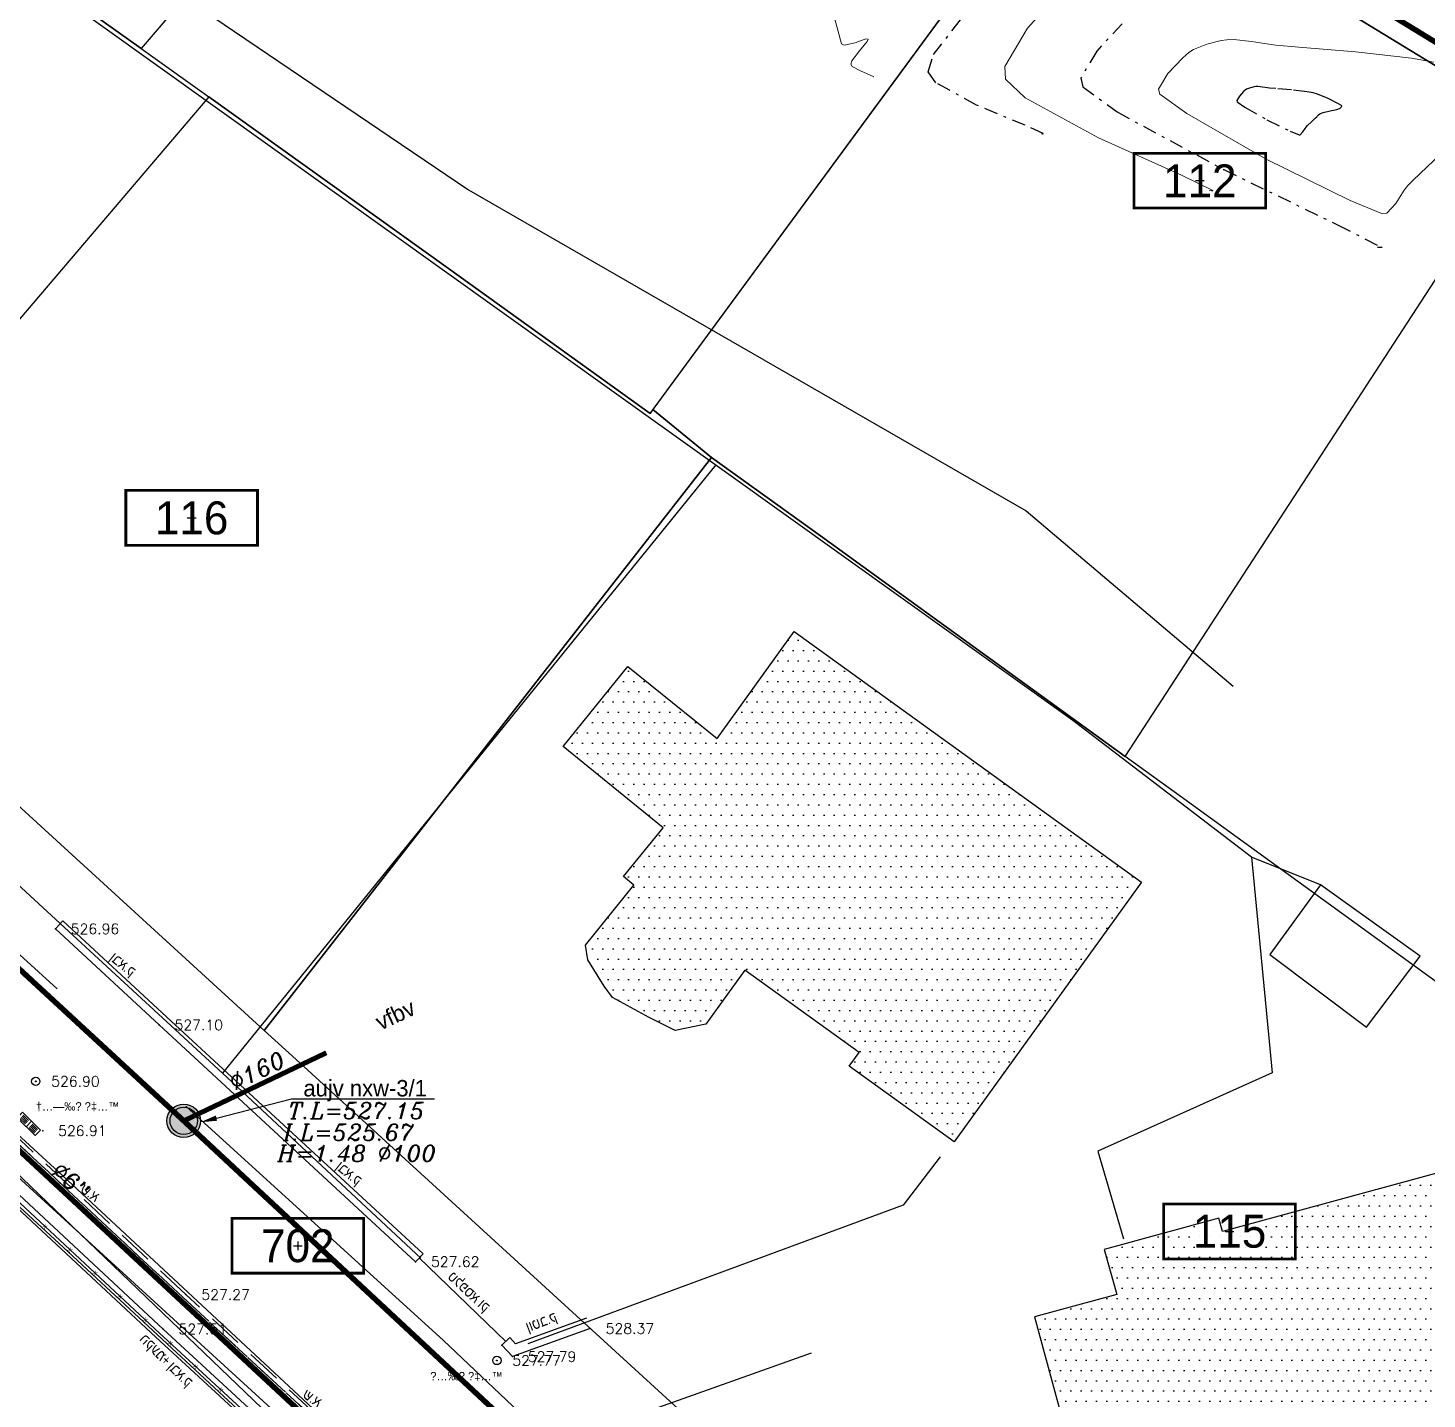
# Model space of a CAD drawing. Header units: metres. Extents: x 222509 to 223547, y 765290 to 766147.
# Drawn here: x 223194.2 to 223245.2, y 765807.5 to 765857.5 of the extents above; entities that cross this region are included whole.
import ezdxf
from ezdxf import colors
from ezdxf.entities.mleader import LeaderData, LeaderLine
from ezdxf.enums import TextEntityAlignment as Align
from ezdxf.math import Vec2, Vec3

# ---------------------------------------------------------------- set-up
doc = ezdxf.new("R2010")
doc.units = ezdxf.units.M
doc.linetypes.add('DASHDOT', pattern=[1, 0.5, -0.25, 0, -0.25])
doc.linetypes.add('DASHED', pattern=[19.05, 12.7, -6.35])
for name, color, linetype in [('biuv metuhnan 160', 240, 'Continuous'), ('biuv metuhnan 200', 240, 'Continuous'), ('Biuv-Metuhnan', 240, 'Continuous'), ('M2200', 8, 'Continuous'), ('M2299', 9, 'Continuous'), ('M2602', 8, 'Continuous'), ('M2606', 253, 'Continuous'), ('M4804', 8, 'Continuous'), ('M4902', 8, 'Continuous'), ('M4903', 8, 'Continuous'), ('maim metuhnan', 150, 'Continuous'), ('maim metuhnan 4', 150, 'Continuous'), ('maim metuhnan 6', 150, 'Continuous'), ('Maim-Kayam-Betol', 140, 'reka-biyuv$0$Reka_new$0$X_LINE-DASH2'), ('pcell', 160, 'Continuous'), ('PNT', 8, 'Continuous'), ('PNTELEV', 5, 'Continuous'), ('scellno', 160, 'Continuous'), ('Sewage-man-names', 240, 'Continuous')]:
    doc.layers.add(name, color=color, linetype=linetype)
for name, color, linetype, lineweight in [('M1506', 250, 'Continuous', 25), ('M1507', 250, 'Continuous', 20), ('M2207', 8, 'Continuous', 25), ('M2401', 8, 'DASHED', 25), ('M2404', 8, 'DASHED', 25), ('M2601', 8, 'Continuous', 25), ('M2605', 8, 'Continuous', 25)]:
    doc.layers.add(name, color=color, linetype=linetype, lineweight=lineweight)
doc.styles.add('GLONASS', font='techno_n.shx', dxfattribs={"width": 0.86})
doc.styles.add('HANIT_TEXT', font='hebtxt')
doc.styles.add('HEBTXT', font='HEBTXT.SHX', dxfattribs={"width": 0.86})
doc.styles.add('ITALIC', font='italic')
doc.styles.add('miryal', font='miryl')
doc.styles.add('PTXT', font='txt.shx')
doc.styles.add('reka-biyuv$0$Reka_new$0$STANDARD', font='HEB')
doc.styles.add('S_COMPLEX', font='complex')
doc.styles.get("Standard").update_dxf_attribs({"font": 'arial.ttf'})
doc.styles.add('style10', font='miryl')
doc.linetypes.add('reka-biyuv$0$Reka_new$0$X_LINE-DASH2', pattern='A,0.5,-0.25,0.5,-0.0002,["X",reka-biyuv$0$Reka_new$0$STANDARD,S=0.3,R=0,X=0,Y=-0.14],-0.2', length=1.4502)
pattern_1 = [(0, (0, 0), (0.1875, 0.375), [0, -0.375])]

# ---------------------------------------------------------------- blocks, each defined once
blk = doc.blocks.new('shuha-01')
h = blk.add_hatch(color=255)
h.dxf.hatch_style = 1
h.paths.add_polyline_path([(0.411, 0, 1), (-0.411, 0, 1)])
at = {"layer": 'Biuv-Metuhnan'}
h = blk.add_hatch(color=256, dxfattribs=at)
h.paths.add_polyline_path([(0.411, 0, 1), (-0.411, 0, 1)], flags=17)
h.paths.add_polyline_path([(0.503, 0, 1), (-0.503, 0, 1)])
for radius in [0.503, 0.411]:
    blk.add_circle((0, 0), radius, dxfattribs=at)
blk = doc.blocks.new('G$C48AC2FB6')
at = {"layer": 'maim metuhnan 4'}
blk.add_lwpolyline([(223258.873, 765758.035, 0.2, 0.2, 0), (223262.082, 765762.563, 0.2, 0.2, 0), (223262.283, 765763.615, 0.2, 0.2, 0), (223264.534, 765770.638, 0.2, 0.2, 0), (223272.314, 765787.099, 0.2, 0.2, 0), (223284.74, 765825.229, 0.2, 0.2, 0), (223270.581, 765841.631, 0.2, 0.2, 0), (223199.881, 765884.843, 0.2, 0.2, 0), (223130.645, 765940.839, 0.2, 0.2, 0), (223096.65, 765942.339, 0.2, 0.2, 0), (223066.798, 765939.753, 0.2, 0.2, 0), (223064.52, 765937.448, 0.2, 0.2, 0), (223064.258, 765936.643, 0.2, 0.2, 0), (223064.762, 765936.462, 0.2, 0.2, 0), (223064.636, 765936.075, 0, 0, 0)], format="xyseb", dxfattribs=at)
at = {"layer": 'maim metuhnan 6', "const_width": 0.2}
blk.add_lwpolyline([(223258.442, 765756.689), (223257.673, 765757.328), (223258.056, 765757.861), (223257.683, 765758.431), (223256.961, 765759.04), (223250.901, 765764.18), (223234.84, 765778.683), (223227.773, 765785.148), (223226.646, 765784.846), (223225.201, 765786.171), (223216.218, 765795.771), (223201.483, 765809.482), (223187.445, 765822.528), (223171.257, 765837.414), (223163.074, 765844.569), (223156.927, 765849.539)], dxfattribs=at)
at = {"layer": 'Maim-Kayam-Betol'}
blk.add_lwpolyline([(223147.994, 765857.291), (223164.647, 765842.633), (223171.737, 765835.778), (223185.576, 765823.593), (223224.129, 765786.609), (223250.129, 765763.218), (223263.702, 765752.052), (223298.065, 765725.85)], dxfattribs=at)
at = {"layer": 'maim metuhnan', "style": 'S_COMPLEX'}
blk.add_text('%%C6"', height=0.6, rotation=317, dxfattribs=at).set_placement((223195.04, 765815.71, -538.75))
blk = doc.blocks.new('Cellno')
at = {"color": 2}
for points in [[(-0.4, 0), (0.4, 0)], [(0, 0.4), (0, -0.4)]]:
    blk.add_lwpolyline(points, dxfattribs=at)
at = {"layer": 'scellno', "const_width": 0.25}
blk.add_lwpolyline([(6, 2.5), (-6, 2.5), (-6, -2.5), (6, -2.5)], close=True, dxfattribs=at)
at = {"layer": 'scellno', "style": 'HEBTXT'}
blk.add_attdef('CELLNO', text='', height=3, dxfattribs=at).set_placement((0, 0), align=Align.MIDDLE)
at = {"layer": 'scellno', "style": 'HEBTXT', "flags": 1}
for tag, p in [('CODE', (-0.29, -6)), ('AREA', (0.21, -8.97))]:
    blk.add_attdef(tag, text='', height=2.5, dxfattribs=at).set_placement(p, align=Align.CENTER)
blk = doc.blocks.new('G$C915B2375')
at = {"layer": 'pcell'}
for points in [[(223237.874, 765860.761), (223249.184, 765853.855)], [(223345.787, 765687.356), (223313.849, 765712.699), (223303.244, 765719.951), (223298.222, 765724.288), (223270.03, 765748.637), (223262.107, 765755.48), (223242.789, 765770.583), (223241.166, 765771.852), (223222.962, 765788.758), (223218.094, 765793.279), (223213.307, 765797.765), (223158.459, 765847.919)]]:
    blk.add_lwpolyline(points, dxfattribs=at)
for points in [[(223153.64, 765864.204), (223164.879, 765855.599), (223166.249, 765854.347), (223185.394, 765836.845), (223202.838, 765820.9), (223204.001, 765819.834), (223218.774, 765806.329), (223229.851, 765796.177), (223235.984, 765790.507), (223244.354, 765777.812, 0.082779), (223250.192, 765777.768), (223272.504, 765759.967), (223282.06, 765752.337), (223283.728, 765751.005), (223284.674, 765750.238), (223299.106, 765738.398), (223308.679, 765730.611), (223310.675, 765728.987), (223314.643, 765726.262, 0.016108), (223319.745, 765723.151, 0.020548)], [(223248.977, 765820.199), (223236.233, 765829.435), (223234.234, 765830.883), (223223.124, 765838.933), (223219.141, 765841.794), (223202.838, 765820.9), (223202.838, 765820.9), (223204.001, 765819.834), (223218.774, 765806.329), (223229.851, 765796.177), (223235.984, 765790.507), (223244.354, 765777.812, 0.006543), (223244.812, 765777.738, 0.076196), (223250.192, 765777.768, 0.183956)]]:
    blk.add_lwpolyline(points, format="xyb", dxfattribs=at)
for points in [[(223194.878, 765888.18), (223199.382, 765884.261), (223209.172, 765878.284), (223214.207, 765875.21), (223198.354, 765856.698), (223197.51, 765857.302), (223194.911, 765859.163), (223179.304, 765870.334)], [(223216.908, 765843.398), (223232.207, 765864.22), (223223.673, 765869.431), (223214.207, 765875.21), (223198.354, 765856.698), (223200.815, 765854.937), (223209.561, 765848.676)], [(223177.356, 765867.949), (223179.304, 765870.334), (223194.911, 765859.163), (223197.51, 765857.302), (223198.354, 765856.698), (223200.815, 765854.937), (223185.394, 765836.845), (223166.249, 765854.347)], [(223249.184, 765853.855), (223237.874, 765860.761), (223232.207, 765864.22), (223217.009, 765843.536), (223219.141, 765841.794), (223223.124, 765838.933), (223234.234, 765830.883)], [(223209.561, 765848.676), (223200.815, 765854.937), (223185.394, 765836.845), (223202.838, 765820.9), (223219.141, 765841.794), (223217.009, 765843.536), (223216.908, 765843.398)], [(223249.184, 765853.855), (223251.142, 765852.66), (223261.76, 765846.142), (223265.43, 765843.948), (223250.37, 765819.19), (223248.977, 765820.199), (223236.233, 765829.435), (223234.234, 765830.883)]]:
    blk.add_lwpolyline(points, close=True, dxfattribs=at)
at = {"layer": 'scellno', "xscale": 0.4, "yscale": 0.4, "zscale": 0.4}
for p, values in [((223236.95, 765851.884), {'CELLNO': '112'}), ((223200.192, 765839.587), {'CELLNO': '116'}), ((223238.036, 765813.567), {'CELLNO': '115'}), ((223204.062, 765813.046), {'CELLNO': '702'})]:
    blk.add_blockref('Cellno', p, dxfattribs=at).add_auto_attribs(values)
blk = doc.blocks.new('G$C1F174877')
at = {"layer": 'M1506', "linetype": 'DASHDOT'}
for points, elevation in [([(223231.182, 765853.599), (223231.187, 765853.599), (223231.219, 765853.596), (223231.245, 765853.595), (223231.245, 765853.597), (223230.588, 765853.903), (223228.807, 765854.638), (223227.326, 765855.452), (223227.043, 765855.854), (223227.243, 765856.478), (223228.648, 765858.3)], 533.25), ([(223234.12, 765857.604), (223233.191, 765856.605), (223232.612, 765855.62), (223232.681, 765855.308), (223233.934, 765854.388), (223237.823, 765852.286), (223241.993, 765850.265), (223243.596, 765849.446), (223243.596, 765849.44), (223243.527, 765849.441), (223243.445, 765849.449), (223243.43, 765849.451)], 533.75), ([(223238.318, 765854.762), (223238.589, 765854.568), (223239.393, 765854.105), (223240.243, 765853.688), (223240.571, 765853.552), (223240.614, 765853.558), (223240.704, 765853.658), (223240.789, 765853.79), (223240.825, 765853.837), (223240.88, 765853.892), (223241.018, 765854.026), (223241.158, 765854.158), (223241.215, 765854.211), (223241.234, 765854.231), (223241.282, 765854.279), (223241.333, 765854.323), (223241.357, 765854.335), (223241.454, 765854.365), (223241.703, 765854.425), (223241.952, 765854.484), (223242.048, 765854.514), (223242.065, 765854.525), (223242.104, 765854.566), (223242.125, 765854.609), (223242.12, 765854.621), (223241.988, 765854.695), (223241.626, 765854.876), (223241.245, 765855.036), (223241.089, 765855.085), (223240.865, 765855.127), (223240.296, 765855.191), (223239.722, 765855.238), (223239.492, 765855.259), (223239.42, 765855.269), (223239.243, 765855.295), (223239.066, 765855.314), (223238.996, 765855.314), (223238.938, 765855.305), (223238.794, 765855.269), (223238.658, 765855.215), (223238.61, 765855.185), (223238.55, 765855.132), (223238.398, 765854.97), (223238.305, 765854.812), (223238.318, 765854.762)], 534.25)]:
    blk.add_lwpolyline(points, dxfattribs=dict(at, elevation=elevation))
at = {"layer": 'M1507', "linetype": 'Continuous'}
for points, elevation in [([(223225.057, 765855.673), (223225.058, 765855.673), (223225.065, 765855.673), (223225.07, 765855.673), (223225.07, 765855.673), (223224.938, 765855.735), (223224.579, 765855.883), (223224.281, 765856.046), (223224.224, 765856.127), (223224.264, 765856.253), (223224.547, 765856.619), (223224.825, 765856.958), (223224.858, 765857.047), (223224.777, 765857.05), (223224.382, 765856.913), (223223.979, 765856.818), (223223.889, 765856.872), (223223.599, 765857.95)], 533), ([(223231.921, 765858.843), (223230.672, 765857.442), (223229.845, 765856.043), (223229.862, 765855.581), (223230.578, 765854.907), (223233.259, 765853.449), (223236.28, 765852.081), (223237.421, 765851.522), (223237.421, 765851.517), (223237.373, 765851.518), (223237.316, 765851.524), (223237.306, 765851.525)], 533.5), ([(223245.486, 765856.198), (223244.676, 765856.349), (223242.625, 765856.578), (223240.558, 765856.749), (223239.728, 765856.828), (223239.471, 765856.862), (223238.831, 765856.958), (223238.194, 765857.025), (223237.941, 765857.023), (223237.732, 765856.994), (223237.213, 765856.862), (223236.722, 765856.668), (223236.55, 765856.559), (223236.333, 765856.367), (223235.786, 765855.785), (223235.451, 765855.214), (223235.5, 765855.035), (223236.475, 765854.337), (223239.374, 765852.668), (223242.437, 765851.165), (223243.618, 765850.675), (223243.771, 765850.696), (223244.096, 765851.055), (223244.402, 765851.532), (223244.533, 765851.701), (223244.731, 765851.899), (223245.23, 765852.381), (223245.735, 765852.859)], 534)]:
    blk.add_lwpolyline(points, dxfattribs=dict(at, elevation=elevation))
blk = doc.blocks.new('SRVPNO1')
at = {"layer": 'PNTELEV', "color": 8, "style": 'PTXT'}
blk.add_attdef('ELEV2', (1.5, -0.5), '', height=1, dxfattribs=at)
blk = doc.blocks.new('M4804_E')
for radius in [0.5, 0.05]:
    blk.add_circle((0, 0), radius)
at = {"style": 'HANIT_TEXT'}
for tag, p in [('NAME', (0, -1)), ('HEIGHT', (0, -2.5))]:
    blk.add_attdef(tag, text='', height=1, dxfattribs=at).set_placement(p, align=Align.TOP_CENTER)
blk.add_attdef('DESC', text='', height=1, dxfattribs=at).set_placement((-1, -4), align=Align.TOP_RIGHT)
blk.add_attdef('MARK', text='', height=1, dxfattribs=at).set_placement((0, -4), align=Align.TOP_LEFT)
at = {"style": 'HANIT_TEXT', "flags": 1}
blk.add_attdef('OWNER', text='', height=1, dxfattribs=at).set_placement((0, -5.5), align=Align.TOP_CENTER)
blk = doc.blocks.new('M4903_S')
for p, q in [((-0.1, 0.293), (-0.4, 0.293)), ((-0.1, 0.093), (-0.4, 0.093)), ((0, 0.5), (0, -0.5)), ((0.4, 0.293), (0.1, 0.293)), ((0.4, 0.093), (0.1, 0.093)), ((-0.1, -0.107), (-0.4, -0.107)), ((-0.1, -0.307), (-0.4, -0.307)), ((0.4, -0.107), (0.1, -0.107)), ((0.4, -0.307), (0.1, -0.307))]:
    blk.add_line(p, q)
blk.add_lwpolyline([(-0.5, -0.5), (0.5, -0.5), (0.5, 0.5), (-0.5, 0.5)], close=True)
blk.add_lwpolyline([(-0.5, 0.5), (-0.5, 0), (-0.5, -0.5)])
at = {"style": 'HANIT_TEXT'}
blk.add_attdef('NAME', text='', height=1, dxfattribs=at).set_placement((0, -1), align=Align.TOP_CENTER)
blk.add_attdef('DESC', text='', height=1, dxfattribs=at).set_placement((-1, -2.5), align=Align.TOP_RIGHT)
blk.add_attdef('MARK', text='', height=1, dxfattribs=at).set_placement((0, -2.5), align=Align.TOP_LEFT)
at = {"style": 'HANIT_TEXT', "flags": 1}
blk.add_attdef('OWNER', text='', height=1, dxfattribs=at).set_placement((0, -4), align=Align.TOP_CENTER)
blk = doc.blocks.new('M4902_S')
for radius in [0.5, 0.05]:
    blk.add_circle((0, 0), radius)
at = {"style": 'HANIT_TEXT'}
blk.add_attdef('NAME', text='', height=1, dxfattribs=at).set_placement((0, -1), align=Align.TOP_CENTER)
blk.add_attdef('DESC', text='', height=1, dxfattribs=at).set_placement((-1, -2.5), align=Align.TOP_RIGHT)
blk.add_attdef('MARK', text='', height=1, dxfattribs=at).set_placement((0, -2.5), align=Align.TOP_LEFT)
at = {"style": 'HANIT_TEXT', "flags": 1}
blk.add_attdef('OWNER', text='', height=1, dxfattribs=at).set_placement((0, -4), align=Align.TOP_CENTER)
blk = doc.blocks.new('G$CFB36F9AD')
at = {"layer": 'M2401', "ltscale": 2.5}
blk.add_lwpolyline([(223211.642, 765809.558), (223208.493, 765812.608)], dxfattribs=at)
at = {"layer": 'M2404', "ltscale": 0.1}
for points in [[(223251.092, 765764.428), (223239.101, 765775.202), (223234.137, 765779.722), (223226.706, 765786.517), (223225.65, 765786.611), (223224.255, 765788.083), (223223.989, 765789.113), (223217.659, 765794.981), (223208.879, 765803.053), (223199.985, 765811.263), (223192.642, 765818.114), (223184.572, 765825.576), (223177.219, 765832.38), (223172.761, 765836.451), (223164.95, 765843.703), (223163.286, 765844.743), (223161.894, 765846.213), (223160.298, 765847.513), (223152.424, 765853.717)], [(223250.992, 765764.316), (223239, 765775.091), (223234.036, 765779.611), (223226.642, 765786.372), (223225.58, 765786.467), (223224.119, 765788.008), (223223.855, 765789.033), (223217.557, 765794.871), (223208.777, 765802.943), (223199.883, 765811.153), (223192.54, 765818.004), (223184.47, 765825.466), (223177.117, 765832.27), (223172.659, 765836.341), (223164.858, 765843.583), (223163.19, 765844.626), (223161.792, 765846.103), (223160.204, 765847.396), (223152.332, 765853.598)], [(223184.47, 765825.466), (223192.54, 765818.004), (223199.883, 765811.153), (223208.777, 765802.943), (223217.557, 765794.871), (223223.855, 765789.033), (223224.119, 765788.008), (223225.58, 765786.467), (223226.642, 765786.372), (223234.036, 765779.611), (223239, 765775.091), (223250.992, 765764.316)]]:
    blk.add_lwpolyline(points, dxfattribs=at)
at = {"layer": 'M2601'}
blk.add_lwpolyline([(223238.046, 765773.939), (223233.115, 765778.423), (223222.817, 765787.922), (223216.385, 765793.778), (223207.916, 765801.656), (223199.017, 765809.861), (223191.031, 765817.295), (223183.447, 765824.31), (223176.101, 765831.137), (223175.072, 765832.035)], dxfattribs=at)
at = {"layer": 'M2605'}
for points in [[(223251.964, 765761.472), (223239.957, 765772.442), (223238.181, 765774.086), (223233.25, 765778.57), (223222.952, 765788.069), (223216.52, 765793.925), (223208.052, 765801.803), (223199.153, 765810.008), (223191.167, 765817.442), (223183.583, 765824.457), (223176.235, 765831.286), (223175.203, 765832.186)], [(223251.694, 765761.177), (223239.686, 765772.148), (223237.911, 765773.791), (223232.98, 765778.275), (223222.682, 765787.774), (223216.249, 765793.631), (223207.78, 765801.51), (223198.881, 765809.715), (223190.895, 765817.149), (223183.311, 765824.164), (223175.967, 765830.989), (223174.94, 765831.885)], [(223195.222, 765824.597), (223195.493, 765824.891)], [(223208.628, 765812.755), (223199.277, 765821.394), (223195.493, 765824.891)], [(223208.357, 765812.461), (223199.006, 765821.1), (223195.222, 765824.597)], [(223208.357, 765812.461), (223208.628, 765812.755)], [(223214.589, 765810.403), (223212.001, 765809.468), (223211.788, 765809.695)], [(223214.725, 765810.027), (223211.889, 765809.002), (223211.496, 765809.421)], [(223211.496, 765809.421), (223211.788, 765809.695)]]:
    blk.add_lwpolyline(points, dxfattribs=at)
at = {"layer": 'PNT'}
for p in [(223195.222, 765824.597, 526.956), (223199.006, 765821.1, 527.101), (223194.508, 765819.041, 526.902), (223194.762, 765817.238, 526.906), (223208.357, 765812.461, 527.619), (223199.985, 765811.263, 527.266), (223199.153, 765810.008, 527.511), (223214.725, 765810.027, 528.369), (223211.496, 765809.421, 527.722), (223211.322, 765808.862, 527.772), (223211.889, 765809.002, 527.787)]:
    blk.add_point(p, dxfattribs=at)
at = {"layer": 'M4804'}
ref = blk.add_blockref('M4804_E', (223211.322, 765808.862, 527.772), dxfattribs=dict(at, xscale=0.3040000000037253, yscale=0.3040000000037253, zscale=0.1520000000020048))
ref.add_attrib('MARK', '\x81…‰\x81 \x9a‡…™', dxfattribs={"layer": '0', "height": 0.304, "style": 'HANIT_TEXT'}).set_placement((223208.892, 765808.443, 527.772), align=Align.TOP_LEFT)
at = {"layer": 'M4902', "xscale": 0.3040000000037253, "yscale": 0.3040000000037253, "zscale": 0.1520000000019763}
blk.add_blockref('M4902_S', (223194.508, 765819.041, 526.902), dxfattribs=at).add_auto_attribs({'MARK': '†…—‰\x90 \x9a‡…™'})
at = {"layer": 'M4903', "xscale": 0.9268530044826577, "yscale": 0.2780559013190214, "zscale": 0.1853706008943352, "rotation": 315.3808378297257}
blk.add_blockref('M4903_S', (223194.256, 765817.487), dxfattribs=at)
at = {"layer": 'PNT'}
ref = blk.add_blockref('SRVPNO1', (223195.222, 765824.597, 526.956), dxfattribs=dict(at, xscale=0.375, yscale=0.375, zscale=0.375))
ref.add_attrib('ELEV2', '526.96', (223195.785, 765824.409, 526.956), dxfattribs={"layer": 'PNTELEV', "color": 8, "height": 0.375, "style": 'PTXT'})
ref = blk.add_blockref('SRVPNO1', (223199.006, 765821.1, 527.101), dxfattribs=dict(at, xscale=0.375, yscale=0.375, zscale=0.375))
ref.add_attrib('ELEV2', '527.10', (223199.568, 765820.912, 527.101), dxfattribs={"layer": 'PNTELEV', "color": 8, "height": 0.375, "style": 'PTXT'})
ref = blk.add_blockref('SRVPNO1', (223194.508, 765819.041, 526.902), dxfattribs=dict(at, xscale=0.375, yscale=0.375, zscale=0.375))
ref.add_attrib('ELEV2', '526.90', (223195.071, 765818.853, 526.902), dxfattribs={"layer": 'PNTELEV', "color": 8, "height": 0.375, "style": 'PTXT'})
ref = blk.add_blockref('SRVPNO1', (223194.762, 765817.238, 526.906), dxfattribs=dict(at, xscale=0.375, yscale=0.375, zscale=0.375))
ref.add_attrib('ELEV2', '526.91', (223195.324, 765817.051, 526.906), dxfattribs={"layer": 'PNTELEV', "color": 8, "height": 0.375, "style": 'PTXT'})
ref = blk.add_blockref('SRVPNO1', (223208.357, 765812.461, 527.619), dxfattribs=dict(at, xscale=0.375, yscale=0.375, zscale=0.375))
ref.add_attrib('ELEV2', '527.62', (223208.919, 765812.274, 527.619), dxfattribs={"layer": 'PNTELEV', "color": 8, "height": 0.375, "style": 'PTXT'})
ref = blk.add_blockref('SRVPNO1', (223199.985, 765811.263, 527.266), dxfattribs=dict(at, xscale=0.375, yscale=0.375, zscale=0.375))
ref.add_attrib('ELEV2', '527.27', (223200.547, 765811.076, 527.266), dxfattribs={"layer": 'PNTELEV', "color": 8, "height": 0.375, "style": 'PTXT'})
ref = blk.add_blockref('SRVPNO1', (223199.153, 765810.008, 527.511), dxfattribs=dict(at, xscale=0.375, yscale=0.375, zscale=0.375))
ref.add_attrib('ELEV2', '527.51', (223199.715, 765809.821, 527.511), dxfattribs={"layer": 'PNTELEV', "color": 8, "height": 0.375, "style": 'PTXT'})
ref = blk.add_blockref('SRVPNO1', (223214.725, 765810.027, 528.369), dxfattribs=dict(at, xscale=0.375, yscale=0.375, zscale=0.375))
ref.add_attrib('ELEV2', '528.37', (223215.288, 765809.84, 528.369), dxfattribs={"layer": 'PNTELEV', "color": 8, "height": 0.375, "style": 'PTXT'})
ref = blk.add_blockref('SRVPNO1', (223211.322, 765808.862, 527.772), dxfattribs=dict(at, xscale=0.375, yscale=0.375, zscale=0.375))
ref.add_attrib('ELEV2', '527.77', (223211.884, 765808.674, 527.772), dxfattribs={"layer": 'PNTELEV', "color": 8, "height": 0.375, "style": 'PTXT'})
ref = blk.add_blockref('SRVPNO1', (223211.889, 765809.002, 527.787), dxfattribs=dict(at, xscale=0.375, yscale=0.375, zscale=0.375))
ref.add_attrib('ELEV2', '527.79', (223212.451, 765808.814, 527.787), dxfattribs={"layer": 'PNTELEV', "color": 8, "height": 0.375, "style": 'PTXT'})
at = {"layer": 'M2401', "ltscale": 2.5, "style": 'GLONASS', "text_generation_flag": 2, "width": 0.86}
blk.add_text('קו אספלט', height=0.375, rotation=317.0139, dxfattribs=at).set_placement((223210.867, 765810.599))
at = {"layer": 'M2404', "ltscale": 0.1, "style": 'GLONASS', "text_generation_flag": 2, "width": 0.86}
for p in [(223196.676, 765814.625), (223204.784, 765807.138)]:
    blk.add_text('א.ש', height=0.375, rotation=325.3732, dxfattribs=at).set_placement(p)
at = {"layer": 'M2601'}
for rotation, p in [(317.0502, (223194.841, 765813.749)), (317.0502, (223195.756, 765812.897)), (317.0502, (223196.671, 765812.045)), (317.0502, (223197.586, 765811.194)), (317.0502, (223198.501, 765810.342)), (317.3235, (223199.417, 765809.492)), (317.3235, (223200.336, 765808.645)), (317.3235, (223201.255, 765807.798))]:
    blk.add_text('X', height=0.15, rotation=rotation, dxfattribs=at).set_placement(p, align=Align.MIDDLE_CENTER)
at = {"layer": 'M2605', "style": 'GLONASS', "text_generation_flag": 2, "width": 0.86}
for s, rotation, p in [('ק.אבן', 321.0957, (223197.973, 765822.841)), ('ק.אבן', 321.0957, (223206.218, 765815.223)), ('ק.בטון', 20.7965, (223213.549, 765810.307)), ('ק.אבן +מעקה', 315.1527, (223200.02, 765807.865))]:
    blk.add_text(s, height=0.375, rotation=rotation, dxfattribs=at).set_placement(p)
blk = doc.blocks.new('G$CEBE070F1')
at = {"layer": 'M2299'}
h = blk.add_hatch(dxfattribs=at)
h.set_pattern_fill('DOTS', color=256, scale=6, style=0)
h.set_pattern_definition(pattern_1)
h.paths.add_polyline_path([(223222.16, 765835.44), (223234.82, 765826.3), (223227.99, 765816.84), (223224.17, 765819.6), (223224.53, 765820.09), (223220.36, 765823.1), (223218.94, 765821.13), (223217.82, 765820.9), (223216.87, 765821.37), (223215.54, 765822.1), (223215.23, 765822.51), (223214.64, 765823.47), (223214.55, 765824.01), (223216.32, 765826.2), (223215.94, 765826.51), (223217.39, 765828.29), (223213.74, 765831.25), (223216.1, 765834.17), (223219.35, 765831.54)])
h = blk.add_hatch(dxfattribs=at)
h.set_pattern_fill('DOTS', color=256, scale=6, style=0)
h.set_pattern_definition(pattern_1)
h.paths.add_polyline_path([(223230.92, 765810.45), (223233.17, 765802.17), (223236.13, 765802.97), (223236.55, 765801.45), (223251.84, 765805.62), (223248.85, 765816.58), (223237.78, 765813.56), (223237.65, 765814.05), (223233.47, 765812.91), (223233.92, 765811.27)])
at = {"layer": 'M2200'}
for points in [[(223222.16, 765835.44, 536.45), (223234.82, 765826.3, 536.63), (223227.99, 765816.84, 536.63), (223224.17, 765819.6, 536.63), (223224.53, 765820.09, 536.63), (223220.36, 765823.1, 536.58), (223218.94, 765821.13, 536.58), (223217.82, 765820.9, 536.58), (223216.87, 765821.37, 536.58), (223215.54, 765822.1, 536.58), (223215.23, 765822.51, 536.58), (223214.64, 765823.47, 536.58), (223214.55, 765824.01, 536.58), (223216.32, 765826.2, 536.58), (223215.94, 765826.51, 536.58), (223217.39, 765828.29, 536.58), (223213.74, 765831.25, 536.58), (223216.1, 765834.17, 536.58), (223219.35, 765831.54, 536.58)], [(223230.92, 765810.45, 538.82), (223233.17, 765802.17, 538.82), (223236.13, 765802.97, 538.82), (223236.55, 765801.45, 538.82), (223251.84, 765805.62, 538.82), (223248.85, 765816.58, 538.82), (223237.78, 765813.56, 538.82), (223237.65, 765814.05, 538.82), (223233.47, 765812.91, 538.82), (223233.92, 765811.27, 538.82)]]:
    blk.add_polyline3d(points, close=True, dxfattribs=at)
at = {"layer": 'M2207'}
blk.add_polyline3d([(223239.5, 765823.67, 536.85), (223243.03, 765821.02, 536.88), (223244.99, 765823.6, 536.88), (223241.35, 765826.21, 536.77), (223239.5, 765823.67, 536.85)], close=True, dxfattribs=at)
at = {"layer": 'M2401'}
blk.add_polyline3d([(223260.42, 765777.99, 535.54), (223260.98, 765777.48, 535.43), (223261.39, 765776.99, 535.34), (223261.48, 765776.83, 535.21), (223261.62, 765776.27, 535.13), (223261.17, 765774.01, 534.64), (223257.98, 765766.81, 533.43), (223257.79, 765766.57, 533.42), (223257.63, 765766.4, 533.29), (223257, 765766.45, 533.28), (223256.71, 765766.64, 533.23), (223243.17, 765778.38, 531.19), (223228.68, 765791.34, 529.4), (223209.37, 765809.59, 528.16), (223181.88, 765834.62, 526.78), (223164.79, 765850.16, 525.94), (223133.33, 765874.76, 524.41)], dxfattribs=at)
at = {"layer": 'M2404'}
blk.add_polyline3d([(223136.73, 765865.69, 524.89), (223165.23, 765843.21, 526.29), (223195.5, 765815.6, 527.64), (223213, 765799.29, 528.66), (223226.84, 765786.49, 529.72), (223250.24, 765765.23, 532.67), (223261.6, 765755.73, 534.33), (223280.88, 765740.1, 537.4), (223298.48, 765725.96, 540.27), (223305.58, 765720.58, 541.46), (223323.64, 765708.65, 543.83)], dxfattribs=at)
at = {"layer": 'M2602'}
for points in [[(223241.35, 765826.21, 536.77), (223238.84, 765827.22, 533.85), (223232.32, 765832.2, 533.93), (223192.68, 765860.56, 532.13)], [(223219.3, 765841.52, 533.34), (223201.32, 765819.34, 528.16), (223208.55, 765812.59, 529.18)]]:
    blk.add_polyline3d(points, dxfattribs=at)
at = {"layer": 'M2605'}
for points in [[(223046.45, 765939, 521.08), (223051.71, 765937.8, 521.33), (223057.33, 765935.38, 521.58), (223067.05, 765928.89, 522.2), (223079.37, 765919.19, 523.02), (223100.04, 765902.65, 523.92), (223121.07, 765886.13, 524.61), (223140.71, 765871.24, 525.55), (223159.18, 765857.17, 526.49), (223169.43, 765849.1, 527.33), (223190.39, 765829.4, 527.74), (223201.32, 765819.34, 528.16)], [(223175.55, 765831.51, 526.95), (223184.68, 765822.99, 527.35), (223195.52, 765812.98, 527.84), (223207.36, 765801.98, 528.52), (223223.62, 765786.92, 529.66), (223226.14, 765784.47, 529.92)], [(223238.84, 765827.22, 533.85), (223239.59, 765819.35, 534.19), (223233.23, 765816.49, 534.16), (223234.17, 765813.3, 534.16)], [(223227.48, 765816.29, 530.98), (223226.14, 765814.52, 530.79), (223212.45, 765809.47, 528.46)], [(223222.78, 765809.13, 530.89), (223216.5, 765806.89, 530.91), (223216.12, 765806.65, 530.91), (223215.85, 765806.36, 530.91), (223215.74, 765806.1, 530.91), (223215.88, 765805.6, 530.91), (223240.98, 765782.58, 531.44)]]:
    blk.add_polyline3d(points, dxfattribs=at)
at = {"layer": 'M2606'}
blk.add_polyline3d([(223194.46, 765862.27, 531.55), (223210.29, 765851.55, 532.15), (223230.62, 765839.84, 533.5), (223238.17, 765833.45, 534.27)], dxfattribs=at)
blk = doc.blocks.new('G$CDE37A9AE')
at = {"layer": 'biuv metuhnan 160', "const_width": 0.18, "elevation": 532.723}
blk.add_lwpolyline([(223199.904, 765817.6), (223205.103, 765820.082)], dxfattribs=at)
at = {"layer": 'biuv metuhnan 200'}
blk.add_lwpolyline([(223106.03, 765787.05, 0.2, 0.2, 0), (223107.425, 765790.158, 0.2, 0.2, 0), (223084.483, 765800.889, 0.2, 0.2, 0), (223048.217, 765817.764, 0.2, 0.2, 0), (223037.518, 765826.032, 0.2, 0.2, 0), (223033.914, 765839.765, 0.2, 0.2, 0), (223032.453, 765868.688, 0.2, 0.2, 0), (223030.849, 765897.18, 0.2, 0.2, 0), (223030.849, 765897.18, 0.2, 0.2, 0), (223030.849, 765897.18, 0.2, 0.2, 0), (223033.905, 765926.162, 0.2, 0.2, 0), (223059.708, 765933.144, 0.2, 0.2, 0), (223080.854, 765914.734, 0.2, 0.2, 0), (223096.759, 765902.355, 0.2, 0.2, 0), (223125.418, 765880.054, 0.2, 0.2, 0), (223138.543, 765869.981, 0.2, 0.2, 0), (223150.893, 765861.006, 0.2, 0.2, 0), (223163.22, 765851.088, 0.2, 0.2, 0), (223181.823, 765834.302, 0.2, 0.2, 0), (223199.904, 765817.6, 0.2, 0.2, 0), (223229.17, 765790.332, 0.2, 0.2, 0), (223256.284, 765764.886, 0.2, 0.2, 0)], format="xyseb", dxfattribs=at)
at = {"xscale": 1.217317252201134, "yscale": 1.217317252201134, "zscale": 1.217317252201134}
blk.add_blockref('shuha-01', (223199.904, 765817.6), dxfattribs=at)
at = {"layer": 'Biuv-Metuhnan', "style": 'style10'}
blk.add_text('vfbv', height=0.6, rotation=25, dxfattribs=at).set_placement((223207.079, 765820.887, 532.723))
at = {"layer": 'Biuv-Metuhnan', "extrusion": (0, 0, -1), "style": 'miryal', "text_generation_flag": 2}
blk.add_text('aujv nxw-3/1', height=0.6, dxfattribs=at).set_placement((-223206.518, 765818.79, 53.5), align=Align.MIDDLE_CENTER)
at = {"layer": 'Sewage-man-names', "style": 'ITALIC'}
blk.add_text('%%C160', height=0.6, rotation=25.9819, dxfattribs=at).set_placement((223201.749, 765818.687))
for s, p in [('T.L=527.15', (223203.703, 765817.672)), ('I.L=525.67', (223203.534, 765816.882)), ('H=1.48 %%C100', (223203.321, 765816.117))]:
    blk.add_text(s, height=0.6, dxfattribs=at).set_placement(p)
at = {"layer": 'Biuv-Metuhnan'}
ml = blk.add_multileader_mtext('Standard', dxfattribs=at)
ml.set_content(' ', color=256)
ml.set_leader_properties()
ml.build(insert=Vec2(0, 0))
ml.multileader.update_dxf_attribs({"dogleg_length": 5.212, "arrow_head_size": 0.6})
ctx = ml.context
ctx.base_point, ctx.arrow_head_size, ctx.plane_origin = Vec3(223209.049, 765818.398), 0.6, Vec3(223200.666, 765817.783)
notes = []
notes.append((ctx, [(0, (1, 1, 0), (223203.837, 765818.398), (1, 0), 5.212, [(0, [(223200.514, 765817.551)], 0, [])])]))
ctx.mtext.insert, ctx.mtext.flow_direction = Vec3(223211.049, 765820.399), 5
for ctx, leaders in notes:
    for number, flags, end, landing, length, lines in leaders:
        leader = LeaderData()
        leader.index, (leader.has_last_leader_line, leader.has_dogleg_vector, leader.attachment_direction) = number, flags
        leader.last_leader_point, leader.dogleg_vector, leader.dogleg_length = Vec3(end), Vec3(landing), length
        for number, points, colour, breaks in lines:
            line = LeaderLine()
            line.index, line.vertices, line.color, line.breaks = number, Vec3.list(points), colors.encode_raw_color(colour), breaks
            leader.lines.append(line)
        ctx.leaders.append(leader)

msp = doc.modelspace()

# ---------------------------------------------------------------- block references
for name in ['G$CEBE070F1', 'G$C48AC2FB6', 'G$CDE37A9AE', 'G$C1F174877', 'G$C915B2375', 'G$CFB36F9AD']:
    msp.add_blockref(name, (0, 0))

doc.saveas('drawing.dxf')
